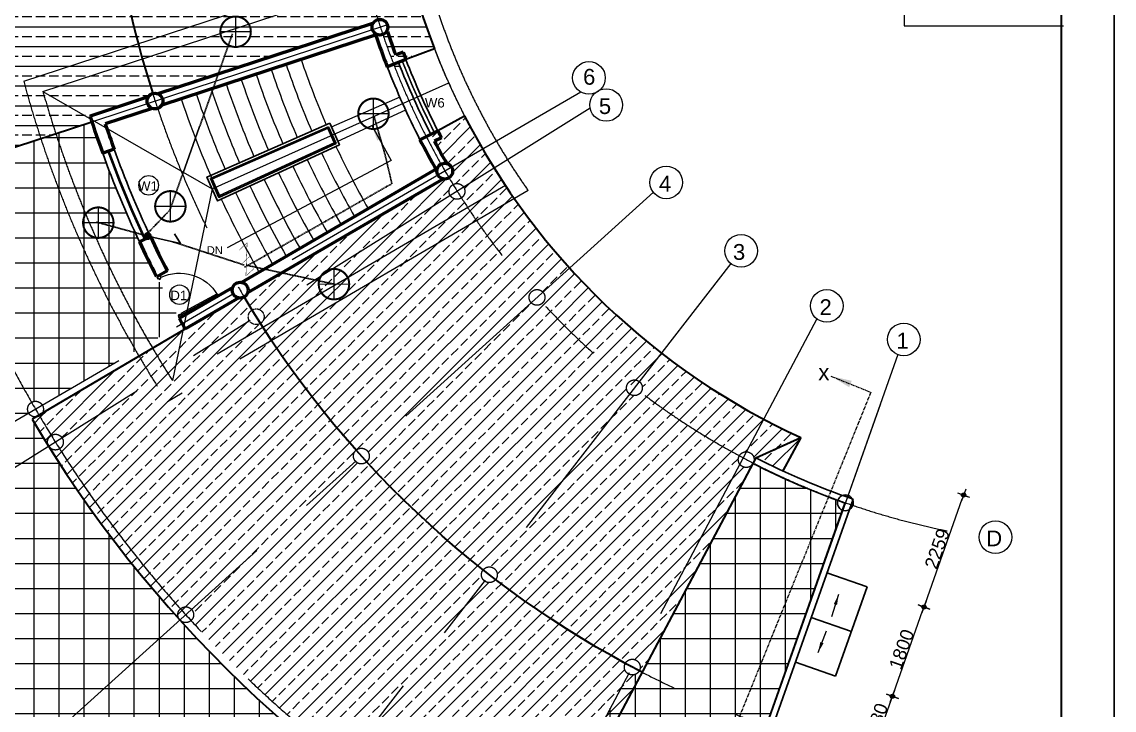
# Model space of a CAD drawing. Header units: millimetres. Extents: x -582 to 488037, y -1142837 to 903.
# Drawn here: x 435735 to 456500, y -1126622 to -1113533 of the extents above; entities that cross this region are included whole.
import ezdxf

# ---------------------------------------------------------------- set-up
doc = ezdxf.new("R2010")
doc.units = ezdxf.units.MM
doc.header["$PDMODE"] = 3
doc.linetypes.add('CENTERX2', pattern=[101.6, 63.5, -12.7, 12.7, -12.7])
doc.linetypes.add('DASHED', pattern=[19.05, 12.7, -6.35])
doc.layers.add('A New CL', color=7, linetype='CENTERX2', lineweight=13, true_color=0x18bbcd)
doc.layers.add('Pipe line', color=7, linetype='Continuous', lineweight=60, true_color=0x0070ff)
for name, color, linetype, lineweight in [('A_Wall 01', 7, 'Continuous', 53), ('COLUMN-HATCH', 1, 'Continuous', 53), ('Dim', 160, 'Continuous', 20), ('Dimension', 5, 'Continuous', 13), ('door', 62, 'Continuous', 18), ('dw', 92, 'Continuous', 15), ('ha', 252, 'Continuous', 5), ('hatch', 9, 'Continuous', 0), ('hatch2', 252, 'Continuous', 18), ('railing', 220, 'Continuous', 25), ('stair', 20, 'Continuous', 20), ('WALL2', 1, 'Continuous', 25), ('window', 210, 'Continuous', 25)]:
    doc.layers.add(name, color=color, linetype=linetype, lineweight=lineweight)
doc.layers.add('E_Electrical Layout', color=210, linetype='Continuous')
doc.styles.add('Arial', font='arial.ttf')
doc.dimstyles.new('A_ Detail', dxfattribs={"dimtxt": 250, "dimasz": 80, "dimexe": 75, "dimexo": 0, "dimgap": 4, "dimtad": 1, "dimdec": 0, "dimzin": 1, "dimdsep": 46, "dimtxsty": 'Arial', "dimblk": 'dot 2', "dimcen": 0.09375, "dimclrd": 5, "dimclre": 5, "dimclrt": 256, "dimadec": 0, "dimazin": 0, "dimtfac": 0.75, "dimtdec": 0, "dimtix": 1, "dimtmove": 1, "dimatfit": 3, "dimfxl": 75, "dimfxlon": 1, "dimtolj": 1, "dimtzin": 0, "dimlwd": 13, "dimlwe": 9, "dimarcsym": 0})
pattern_1 = [(180, (-69810, -65127.35), (-3e-14, -375), []), (180, (-69997.2, -64940.14), (-3e-14, -375), [180, -75])]
pattern_2 = [(0, (-69810, -65127.35), (0, 476.25), []), (90, (-69810, -65127.35), (-476.25, 3e-14), [])]
pattern_3 = [(45, (-69810, -65127.35), (-265.16504, 265.16504), []), (45, (-69545.25, -65127.35), (-265.16504, 265.16504), [180, -75])]

# ---------------------------------------------------------------- blocks, each defined once
blk = doc.blocks.new('A$C115C1E31')
blk.add_circle((-22, 86), 150)
blk = doc.blocks.new('dot1')
at = {"layer": 'hatch'}
h = blk.add_hatch(color=256, dxfattribs=at)
edge = h.paths.add_edge_path()
edge.add_arc((0, 0), 1, 0, 360)
for p, q in [((0, 3), (0, -3)), ((3, 0), (-3, 0))]:
    blk.add_line(p, q, dxfattribs=at)
blk.add_circle((0, 0), 1, dxfattribs=at)
blk = doc.blocks.new('dot 2')
at = {"layer": 'hatch', "xscale": 0.5, "yscale": 0.5, "zscale": 0.5}
blk.add_blockref('dot1', (0, 0), dxfattribs=at)
blk = doc.blocks.new('d1')
at = {"layer": 'door'}
for p, q in [((46, 35), (46, 819)), ((46, 819), (69, 819)), ((69, 819), (69, 35)), ((46, 35), (46, 12)), ((69, 35), (46, 35)), ((46, 12), (69, 12)), ((854, 12), (831, 12)), ((854, 35), (854, 12)), ((46, -11), (69, -11)), ((46, -11), (46, -35)), ((854, -12), (831, -12)), ((854, -12), (854, -35))]:
    blk.add_line(p, q, dxfattribs=at)
blk.add_lwpolyline([(46, -35), (0, -35), (0, 35), (46, 35)], close=True, dxfattribs=at)
for points in [[(69, -11), (69, 12)], [(831, -12), (831, 12)], [(854, 35), (900, 35), (900, -35), (854, -35)]]:
    blk.add_lwpolyline(points, dxfattribs=at)
blk.add_arc((18, -17), 837, 2.7517, 88.0714, dxfattribs=at)
blk = doc.blocks.new('*D349')
at = {"layer": 'DEFPOINTS', "color": 0, "transparency": 16777216}
for p in [(451204, -1125976), (452285, -1126358), (451461, -1127319)]:
    blk.add_point(p, dxfattribs=at)
at = {"layer": 'Dim', "color": 5, "lineweight": 13, "transparency": 16777216}
blk.add_line((451918, -1127396), (452258, -1126434), dxfattribs=at)
at = {"layer": 'Dim', "color": 5, "lineweight": 9, "transparency": 16777216}
for p, q in [((452214, -1126333), (452355, -1126383)), ((451820, -1127446), (451962, -1127496))]:
    blk.add_line(p, q, dxfattribs=at)
at = {"layer": 'Dim', "color": 5, "lineweight": 13, "transparency": 16777216, "xscale": 80, "yscale": 80, "zscale": 80}
for p, rotation in [((452285, -1126358), 70.53016339923839), ((451891, -1127471), 250.5301633992384)]:
    blk.add_blockref('dot 2', p, dxfattribs=dict(at, rotation=rotation))
at = {"layer": 'Dim', "transparency": 16777216, "insert": (451964, -1126871), "char_height": 250, "attachment_point": 5, "rotation": 70.5302, "style": 'Arial'}
blk.add_mtext('\\A1;1180', dxfattribs=at)
blk = doc.blocks.new('*D350')
at = {"layer": 'DEFPOINTS', "color": 0, "transparency": 16777216}
for p in [(451804, -1124279), (452885, -1124661), (451204, -1125976)]:
    blk.add_point(p, dxfattribs=at)
at = {"layer": 'Dim', "color": 5, "lineweight": 13, "transparency": 16777216}
blk.add_line((452311, -1126283), (452858, -1124736), dxfattribs=at)
at = {"layer": 'Dim', "color": 5, "lineweight": 9, "transparency": 16777216}
for p, q in [((452814, -1124636), (452955, -1124686)), ((452214, -1126333), (452355, -1126383))]:
    blk.add_line(p, q, dxfattribs=at)
at = {"layer": 'Dim', "color": 5, "lineweight": 13, "transparency": 16777216, "xscale": 80, "yscale": 80, "zscale": 80}
for p, rotation in [((452885, -1124661), 70.53016339923839), ((452285, -1126358), 250.5301633992384)]:
    blk.add_blockref('dot 2', p, dxfattribs=dict(at, rotation=rotation))
at = {"layer": 'Dim', "transparency": 16777216, "insert": (452460, -1125466), "char_height": 250, "attachment_point": 5, "rotation": 70.5302, "style": 'Arial'}
blk.add_mtext('\\A1;1800', dxfattribs=at)
blk = doc.blocks.new('*D351')
at = {"layer": 'DEFPOINTS', "color": 0, "transparency": 16777216}
for p in [(450541, -1121436), (453638, -1122531), (451804, -1124279)]:
    blk.add_point(p, dxfattribs=at)
at = {"layer": 'Dim', "color": 5, "lineweight": 9, "transparency": 16777216}
for p, q in [((453567, -1122506), (453708, -1122556)), ((452814, -1124636), (452955, -1124686))]:
    blk.add_line(p, q, dxfattribs=at)
at = {"layer": 'Dim', "color": 5, "lineweight": 13, "transparency": 16777216}
blk.add_line((452911, -1124586), (453611, -1122606), dxfattribs=at)
at = {"layer": 'Dim', "color": 5, "lineweight": 13, "transparency": 16777216, "xscale": 80, "yscale": 80, "zscale": 80}
for p, rotation in [((453638, -1122531), 70.53016339923839), ((452885, -1124661), 250.5301633992384)]:
    blk.add_blockref('dot 2', p, dxfattribs=dict(at, rotation=rotation))
at = {"layer": 'Dim', "transparency": 16777216, "insert": (453137, -1123552), "char_height": 250, "attachment_point": 5, "rotation": 70.5302, "style": 'Arial'}
blk.add_mtext('\\A1;2259', dxfattribs=at)
blk = doc.blocks.new('mb')
at = {"const_width": 20}
blk.add_lwpolyline([(18, 151, -0.887546), (18, -151, -1.126702), (18, 151, -0.226057)], format="xyb", dxfattribs=at)
at = {"const_width": 12.5}
for points in [[(0, -151), (0, 151)], [(-151, 0), (151, 0)]]:
    blk.add_lwpolyline(points, dxfattribs=at)
blk = doc.blocks.new('A$C08380FCA')
blk.add_blockref('mb', (162, 162))
blk = doc.blocks.new('sw2')
at = {"const_width": 3}
for points in [[(-240, 0), (-183.4, -56.6)], [(-240, 0), (0, 0)], [(-148.3, 28.3), (-91.7, -28.3)], [(-56.6, 56.6), (0, 0)]]:
    blk.add_lwpolyline(points, dxfattribs=at)
blk = doc.blocks.new('A$C1FE928F8')
blk.add_blockref('sw2', (241.1, 57.6))
blk = doc.blocks.new('A$C084274A9')
for p, q in [((49.5, 235), (0, 185.5)), ((49.5, 25), (49.5, 235))]:
    blk.add_line(p, q)
at = {"const_width": 25}
blk.add_lwpolyline([(49.5, 12.5, 1), (49.5, 37.5, 1)], format="xyb", close=True, dxfattribs=at)

msp = doc.modelspace()

# ---------------------------------------------------------------- hatches: boundary and pattern name
at = {"layer": 'ha'}
h = msp.add_hatch(dxfattribs=at)
h.set_pattern_fill('NET', color=256, scale=150, style=0)
h.set_pattern_definition(pattern_2)
h.paths.add_polyline_path([(445087, -1129871.5, -0.0419951), (441782.1, -1127728.7), (441408.1, -1128191.7), (439198.8, -1131040.3, -0.2318052), (439256.9, -1131158.8, -0.0918414), (439246.9, -1131212.6, 0.0405681), (443029.8, -1133655.5, -0.1023465), (443080.4, -1133621.9), (443695.6, -1132471.9), (443643, -1132443.1), (444099.6, -1131610.9), (444143.5, -1131634.9)])
h.paths.add_polyline_path([(438738.9, -1124907.2), (435622.5, -1127722.8, -0.1857696), (435661.2, -1127823.4, -0.136524), (435639.6, -1127900.9, 0.0415416), (439020, -1131036.6, -0.3306878), (439198.8, -1131040.3), (441772.8, -1127721.5, -0.0441293), (438738.9, -1124907.2)])
h.paths.add_polyline_path([(436246.1, -1121604.3, -0.0064161), (435933.3, -1121088.9), (436003.9, -1121047.3, -0.2828255), (435865.4, -1120973), (433747.8, -1122205.1, -0.1325033), (433768.1, -1122280.6, -0.2573774), (433698.2, -1122407.4, 0.0064089), (434045.1, -1122979)])
h.paths.add_polyline_path([(434041.6, -1116585.3, -0.4208897), (433848.8, -1116491.1), (433144.1, -1116722.6, 0.0000516), (433145.7, -1116727.4), (431525.8, -1117259.4, -0.0711207), (431531.8, -1117301.4, -0.3140656), (431433.7, -1117442.2, 0.0495676), (433547.4, -1122148.3, -0.4036464), (433747.8, -1122205.1), (435865.4, -1120973, -0.1325033), (435845.1, -1120897.6, -0.267914), (435920.1, -1120767.7, -0.049231)])
h.paths.add_polyline_path([(432857.4, -1111779.2, -0.1684765), (432812.6, -1111691.7), (432075.1, -1111771.4, 0.0523975), (433144.1, -1116722.6), (433848.8, -1116491.1, -0.0800774), (433841.2, -1116444, -0.0956408), (433852, -1116388.2, -0.0503869)])
h.paths.add_polyline_path([(438568, -1127929.1), (439628.1, -1127929.1), (439628.1, -1128159.2), (438568, -1128159.2)], flags=24)
h = msp.add_hatch(dxfattribs=at)
h.set_pattern_fill('NET', color=256, scale=150, style=0)
h.set_pattern_definition(pattern_2)
h.paths.add_polyline_path([(437066.2, -1115434.4), (434133.9, -1116397.5, -0.0789285), (434141.2, -1116444, -0.3171408), (434041.6, -1116585.3, 0.049231), (435920.1, -1120767.7, -0.4132727), (436124.7, -1120822.2), (438785.8, -1119273.9, -0.0522713)])
h = msp.add_hatch(dxfattribs=at)
h.set_pattern_fill('NET', color=256, scale=150, style=0)
h.set_pattern_definition(pattern_2)
h.paths.add_polyline_path([(432595.7, -1123890.2, 0.0440843), (435543.1, -1127794.6), (438738.9, -1124907.2, -0.0440843), (436248.3, -1121607.8)])
h = msp.add_hatch(dxfattribs=at)
h.set_pattern_fill('NET', color=256, scale=150, style=0)
h.set_pattern_definition(pattern_2)
h.paths.add_polyline_path([(447525.3, -1125899.4, 0.0322243), (449747.8, -1126871, -0.4019036), (449934.1, -1126779.2), (451334, -1122819.2, -0.3964208), (451245.9, -1122633.5, -0.0306448), (449636, -1121930.8, -0.0521969), (449618, -1121956.4)])
h.paths.add_polyline_path([(447472.6, -1125872.1, -0.4222182), (447266.8, -1125934.2), (445227.7, -1129776.5, 0.0370343), (448388.9, -1131164.9), (449838.8, -1127063.7, -0.3178439), (449738.8, -1126922.2, -0.0873925), (449747.8, -1126871, -0.0330131)])
h.paths.add_polyline_path([(448164.8, -1130737.6, -1), (447792.5, -1130737.6, -1)], flags=16)
h.paths.add_polyline_path([(447792.6, -1130616.4), (448138.5, -1130616.4), (448138.5, -1130887.1), (447792.6, -1130887.1)], flags=24)
h.paths.add_polyline_path([(447400.6, -1127498.3), (448460.7, -1127498.3), (448460.7, -1127728.4), (447400.6, -1127728.4)], flags=24)
at = {"layer": 'hatch2'}
h = msp.add_hatch(dxfattribs=at)
h.set_pattern_fill('JIS_STN_2.5', color=30, scale=150, angle=135, style=0)
h.set_pattern_definition(pattern_1)
h.paths.add_polyline_path([(434089.6, -1102060.7, -0.3955441), (433906.1, -1102152.6, 0.0492214), (432965.7, -1106639.1, -0.4051636), (433096.2, -1106802.2), (437274.4, -1107229.3, -0.0678652), (437284.2, -1107189.9)])
h.paths.add_polyline_path([(433906.1, -1102152.6, -0.3319152), (433798.8, -1102008.9, -0.080775), (433806.6, -1101961.3), (433268.7, -1101788.2, 0.0524558), (432235.6, -1106714.2), (432797.7, -1106771.7, -0.4193442), (432965.7, -1106639.1, -0.0492214)])
h.paths.add_polyline_path([(432935.2, -1106937.5, -0.4233459), (432797.7, -1106771.7), (432235.6, -1106714.2, 0.0512578), (432238.2, -1111633.1), (432834.7, -1111568.6, 0.000201), (432836.6, -1111587.3, -0.2281493), (432948.8, -1111521.4, -0.049221)])
h.paths.add_polyline_path([(433096.2, -1106802.2, -0.4090777), (432935.2, -1106937.5, 0.049221), (432948.8, -1111521.4, -0.4062062), (433110.3, -1111654.4), (437285.9, -1111202.8, -0.4208385), (437422.7, -1111037.5, -0.0484535), (437411.9, -1107395.1, -0.4232557), (437274.4, -1107229.3)])
h.paths.add_polyline_path([(433110.3, -1111654.4, -0.4075318), (432981.1, -1111819.6, 0.0492209), (433948, -1116300.4, -0.4075584), (434133.9, -1116397.5), (437066.2, -1115434.4, -0.001425), (437030.7, -1115325), (438138.9, -1114961.1, -0.1834974), (438223.3, -1114896.2, -0.0006944), (438207.5, -1114846.3, -0.0484794), (437454.8, -1111335.7, -0.4220149), (437285.9, -1111202.8)])
h = msp.add_hatch(dxfattribs=at)
h.set_pattern_fill('JIS_STN_2.5', color=30, scale=150, angle=135, style=0)
h.set_pattern_definition(pattern_1)
h.paths.add_polyline_path([(443551, -1104347.4), (442664.4, -1104787.6, -0.0407172), (442659.1, -1104811.4), (443313.9, -1105022.2, -0.0132439)])
h.paths.add_polyline_path([(443313.9, -1105022.2), (442659.1, -1104811.4, -0.1701488), (442600, -1104891.1, 0.049189), (442027.4, -1107623.6, -0.1405769), (442050.2, -1107703.1, -0.0237818), (442049.5, -1107717.4), (442734.1, -1107787.4, -0.052449)])
h.paths.add_polyline_path([(442600, -1104891.1, -0.2153139), (442478.4, -1104912.2, 0.0471845), (441925, -1107555.2, -0.2147752), (442027.4, -1107623.6, -0.049189)])
h.paths.add_polyline_path([(442478.4, -1104912.2, -0.064904), (442442.4, -1104897.8), (437665.5, -1107269.2), (441751.1, -1107686.9, -0.4310928), (441925, -1107555.2, -0.0471845)])
h.paths.add_polyline_path([(441894.6, -1107853, -0.4352235), (441751.1, -1107686.9), (437665.5, -1107269.2), (437549.6, -1107326.7, -0.2549839), (437423.5, -1107395.5, 0.0491793), (437423, -1111037.5, -0.4055751), (437584.2, -1111170.5), (441759.8, -1110718.9, -0.4332588), (441902.9, -1110553.2, -0.0471836)])
h.paths.add_polyline_path([(441935.1, -1110850.8, -0.4346574), (441759.8, -1110718.9), (437584.2, -1111170.5, -0.4076057), (437454.9, -1111335.7, 0.0477573), (438207.5, -1114846.3, 0.0007048), (438223.4, -1114896.1, -0.1703679), (438322.6, -1114900.7), (442414.2, -1113556.9, -0.1943203), (442504.7, -1113490.3, -0.0471833)])
h.paths.add_polyline_path([(442742.4, -1110612.6), (442058.1, -1110686.7, -0.0275134), (442059, -1110703.1, -0.3639102), (441935.1, -1110850.8, 0.0471833), (442504.7, -1113490.3, -0.4895897), (442691.8, -1113635.6, -0.3056658), (442598.1, -1113774.7, 0.0129772), (442855.8, -1114472.8), (442955.3, -1114433.1, -0.0030163), (442892.6, -1114273.3), (443579.5, -1114047.8, -0.0657387)])
h.paths.add_polyline_path([(442734.1, -1107787.4), (442049.5, -1107717.4, -0.1683476), (442008.7, -1107806.7, 0.0491971), (442017, -1110599, -0.1656887), (442058.1, -1110686.7), (442742.4, -1110612.6, -0.052449)])
h = msp.add_hatch(dxfattribs=at)
h.set_pattern_fill('JIS_STN_2.5', color=30, scale=150, style=0)
h.set_pattern_definition(pattern_3)
h.paths.add_polyline_path([(444152.7, -1115324.1), (443528, -1115687.6, 0.010851), (443823.1, -1116229.8, -0.1797767), (443903.9, -1116296.1), (444495.9, -1115951.6, -0.0132439)])
h = msp.add_hatch(dxfattribs=at)
h.set_pattern_fill('JIS_STN_2.5', color=30, scale=150, style=0)
h.set_pattern_definition(pattern_3)
h.paths.add_polyline_path([(444495.9, -1115951.6), (443903.9, -1116296.1, -0.1325033), (443924.2, -1116371.6, -0.2554861), (443855.2, -1116497.8, 0.0026173), (443932.7, -1116626.4, -0.4016238), (444133.8, -1116677.5), (444714.8, -1116314.6, -0.0078464)])
h.paths.add_polyline_path([(444714.8, -1116314.6), (444133.8, -1116677.5, -0.1404943), (444156.6, -1116756.9, -0.2472521), (444091.4, -1116880.6, 0.0388772), (445432.4, -1118658, -0.4024438), (445639.7, -1118672.7), (446148, -1118213.4, -0.0441291)])
h.paths.add_polyline_path([(446148, -1118213.4), (445639.7, -1118672.7, -0.1857754), (445678.4, -1118773.2, -0.2017002), (445633.3, -1118880.4, 0.0414959), (447383.2, -1120487.5), (447892.1, -1119831.4, -0.0441291)])
h.paths.add_polyline_path([(447892.1, -1119831.4), (447472.3, -1120372.7, -0.2318052), (447530.4, -1120491.2, -0.1572147), (447502.1, -1120578.8, 0.0388793), (449374.6, -1121783.6, -0.2799493), (449510.5, -1121707.6), (449838.7, -1121089.3, -0.0429858)])
h.paths.add_polyline_path([(450541.4, -1121436.4, -0.0145126), (449838.7, -1121089.3), (449510.5, -1121707.6, -0.4037458), (449655.2, -1121857.5, -0.064123), (449650.3, -1121895.5), (449688.7, -1121823)])
h.paths.add_polyline_path([(445417.1, -1118873.8, -0.1857754), (445378.4, -1118773.2, -0.2226803), (445432.4, -1118658, -0.0388772), (444091.4, -1116880.6, -0.4268384), (443879.4, -1116836.4), (440317.2, -1119061.4, -0.1404971), (440339.9, -1119140.9, -0.2575038), (440270, -1119267.7, 0.0401432), (442089.3, -1121678.1, -0.4126831), (442300.6, -1121689.4)])
h.paths.add_polyline_path([(447288.5, -1120609.7, -0.2318052), (447230.4, -1120491.2, -0.1758046), (447265.3, -1120395, -0.0388781), (445633.3, -1118880.4, -0.425964), (445417.1, -1118873.8), (442300.6, -1121689.4, -0.1857754), (442339.3, -1121790, -0.2107232), (442290.5, -1121900.7, 0.0401429), (444504.6, -1123954.4, -0.4123453), (444714.5, -1123928.5)])
h.paths.add_polyline_path([(449384, -1121946, -0.1590275), (449355.2, -1121857.5, -0.1294205), (449374.6, -1121783.6, -0.0388793), (447502.1, -1120578.8, -0.4247722), (447288.5, -1120609.7), (444714.5, -1123928.5, -0.2318052), (444772.6, -1124047.1, -0.1647584), (444741.7, -1124138.2, 0.0390217), (447207.6, -1125731.5, -0.4074846), (447407.9, -1125669.5)])
h.paths.add_polyline_path([(449618, -1121956.4, -0.4803036), (449384, -1121946), (447407.9, -1125669.5, -0.2813892), (447489.5, -1125803, -0.1202526), (447472.6, -1125872.1, 0.000788), (447525.3, -1125899.4)])
h = msp.add_hatch(dxfattribs=at)
h.set_pattern_fill('JIS_STN_2.5', color=30, scale=150, style=0)
h.set_pattern_definition(pattern_3)
h.paths.add_polyline_path([(440025.7, -1118685.5, -0.1749942), (439960.6, -1118763.9, 0.0038649), (440111, -1119013.3, -0.4128928), (440317.1, -1119061.4), (443879.3, -1116836.3, -0.1404206), (443856.6, -1116756.9, -0.2702148), (443932.7, -1116626.4, -0.0026173), (443855.2, -1116497.8, -0.1872626), (443748.8, -1116519.4)])
h = msp.add_hatch(dxfattribs=at)
h.set_pattern_fill('JIS_STN_2.5', color=30, scale=150, style=0)
h.set_pattern_definition(pattern_3)
h.paths.add_polyline_path([(440062.7, -1119220.3, -0.1404915), (440039.9, -1119140.9, -0.2598066), (440111, -1119013.3, -0.0038649), (439960.6, -1118763.9, -0.1771701), (439859.2, -1118782.4), (438843.7, -1119373.2), (436062.5, -1121012.8, 0.0048093), (436294.2, -1121397.3, -0.4132736), (436500.5, -1121445.3)], flags=17)
h.paths.add_polyline_path([(440270, -1119267.7, -0.5904524), (440039.9, -1119140.9, -0.2598066), (440111, -1119013.3, -0.0038649), (439960.6, -1118763.9, -0.1771701), (439859.2, -1118782.4), (438843.7, -1119373.2), (435933.3, -1121088.9, 0.0505596), (438738.9, -1124907.2), (442078, -1121890.5, -0.1857754), (442039.3, -1121790, -0.2134819), (442089.3, -1121678.1, -0.0401432)])
h.paths.add_polyline_path([(436523.3, -1121524.8, -1), (436223.3, -1121524.8, -1)], flags=16)
h.paths.add_polyline_path([(444530.6, -1124165.6, -0.2318052), (444472.6, -1124047.1, -0.1680688), (444504.6, -1123954.4, -0.0401429), (442290.5, -1121900.7, -0.415776), (442078, -1121890.5), (438961.5, -1124706.1, -0.1857754), (439000.2, -1124806.7, -0.2112755), (438951.2, -1124917.7, 0.0409099), (441746.5, -1127510.6, -0.4132733), (441956.6, -1127484.4)])
h.paths.add_polyline_path([(447267.3, -1125934.4, -0.2736834), (447189.5, -1125803, -0.1248017), (447207.6, -1125731.5, -0.0390217), (444741.7, -1124138.2, -0.4161191), (444530.6, -1124165.6), (441956.6, -1127484.4, -0.2318052), (442014.7, -1127603, -0.1656023), (441983.5, -1127694.5, 0.0401359), (445126.9, -1129722.7, -0.1765189), (445203.3, -1129654), (445228.5, -1129606.9, 0.000854), (445298.4, -1129644.2)])
h.paths.add_polyline_path([(441983.5, -1127694.5, -0.3922377), (441782.4, -1127728.4), (441782.1, -1127728.7, 0.0419951), (445087, -1129871.5), (445112.4, -1129823.9, -0.0515163), (445109.3, -1129793.2, -0.1230066), (445126.9, -1129722.7, -0.0401359)])
h.paths.add_polyline_path([(447525.3, -1125899.4, -0.000788), (447472.6, -1125872.1, -0.4211186), (447267.3, -1125934.4), (445298.4, -1129644.2, 0.0022803), (445485.7, -1129742.5)])
h.paths.add_polyline_path([(438568, -1127929.1), (439628.1, -1127929.1), (439628.1, -1128159.2), (438568, -1128159.2)], flags=9)
h = msp.add_hatch(dxfattribs=at)
h.set_pattern_fill('JIS_STN_2.5', color=30, scale=150, style=0)
h.set_pattern_definition(pattern_3)
h.paths.add_polyline_path([(439960.6, -1118763.9, -0.1771701), (439859.2, -1118782.4), (438843.7, -1119373.2), (436121.8, -1120977.8, -0.1196948), (436070.9, -1121027, 0.0046321), (436294.2, -1121397.3, -0.413227), (436500.5, -1121445.3), (440062.7, -1119220.3, -0.1404349), (440039.9, -1119140.9, -0.2598066), (440111, -1119013.3, -0.0038649)])
h = msp.add_hatch(dxfattribs=at)
h.set_pattern_fill('JIS_STN_2.5', color=30, scale=150, style=0)
h.set_pattern_definition(pattern_3)
h.paths.add_polyline_path([(449688.7, -1121823, 0.0100162), (450201.1, -1122072.4), (450541.4, -1121436.4)])
h = msp.add_hatch(dxfattribs=at)
h.set_pattern_fill('AR-RSHKE', color=30, scale=1.5, style=0)
h.set_pattern_definition([(0, (-69810, -65127.35), (971.55, 457.2), [228.6, -190.5, 266.7, -114.3, 342.9, -152.4]), (0, (-69581.4, -65108.3), (971.55, 457.2), [190.5, -723.9, 152.4, -228.6]), (0, (-69124.2, -65155.92), (971.55, 457.2), [114.3, -1181.1]), (90, (-69810, -65127.35), (-323.85, 457.2), [438.15, -1390.65]), (90, (-69581.4, -65127.35), (-323.85, 457.2), [428.625, -1400.175]), (90, (-69390.9, -65127.35), (-323.85, 457.2), [400.05, -1428.75]), (90, (-69124.2, -65155.92), (-323.85, 457.2), [438.15, -1390.65]), (90, (-69009.9, -65155.92), (-323.85, 457.2), [438.15, -1390.65]), (90, (-68667, -65127.35), (-323.85, 457.2), [419.1, -1409.7])])
h.paths.add_polyline_path([(431507.4, -1124564.1), (430529.8, -1124331.7, 0.0060012), (430901.3, -1124942.7)])
h.paths.add_polyline_path([(433149.5, -1124954.5), (431507.4, -1124564.1), (430901.3, -1124942.7, 0.0441315), (434063.3, -1129131.5), (435399.9, -1127924, -0.1857813), (435361.2, -1127823.4, -0.0749685), (435367.8, -1127779.2, -0.0321979)])
h.paths.add_polyline_path([(435540.7, -1127970.5, -0.2644219), (435399.9, -1127924), (434063.3, -1129131.5, 0.0441309), (437911.2, -1132700.4), (439014.9, -1131277.4, -0.2318052), (438956.9, -1131158.8, -0.0307375), (438958, -1131140.4, -0.0418162)])
h.paths.add_polyline_path([(442049.8, -1133243.3, -0.0312123), (439161.7, -1131298.4, -0.2644279), (439014.9, -1131277.4), (437911.2, -1132700.4, 0.0429746), (442204.2, -1135474.5), (442546.1, -1134830.1)])
h.paths.add_polyline_path([(442546.1, -1134830.1), (442204.2, -1135474.5, 0.0061157), (442852, -1135808.1)])

# ---------------------------------------------------------------- linework, layer by layer
msp.add_circle((451388.7, -1122679.6), 150)
at = {"layer": 'A New CL', "ltscale": 100}
for p, q in [((442684.5, -1113589.1), (428008.8, -1118409.3)), ((446359.5, -1114867.4), (429176.3, -1124864.9)), ((446538.6, -1115175.3), (429698.2, -1125694.1)), ((447743.8, -1116771.6), (432938.1, -1130148.1)), ((449212.3, -1118129.1), (436878.4, -1134032.1)), ((450849.8, -1119182.3), (441370.9, -1137044.3)), ((452385.5, -1119860.1), (445903.8, -1138194.5)), ((452055.3, -1120793.9), (445903.8, -1138194.5))]:
    msp.add_line(p, q, dxfattribs=at)
at = {"layer": 'A New CL', "color": 5, "ltscale": 100}
for p, q in [((436135.5, -1114858.9), (439355.3, -1116710.2)), ((439355.3, -1116710.2), (443849.5, -1114694.4)), ((439355.3, -1116710.2), (438597.2, -1120354.3))]:
    msp.add_line(p, q, dxfattribs=at)
at = {"layer": 'A New CL', "color": 30}
msp.add_line((451874.8, -1120576.9), (444073.7, -1139821.4), dxfattribs=at)
at = {"layer": 'A New CL', "color": 5, "ltscale": 100}
for points in [[(438500.8, -1120758.5, -0.0792665), (435770.1, -1114663), (443321.1, -1112185.6, 0.0972619), (445360.1, -1116741.1)], [(438597.2, -1120354.3, -0.0724143), (436135.5, -1114858.9), (443106.5, -1112571.7, 0.0848142), (444930.1, -1116645.2)]]:
    msp.add_lwpolyline(points, format="xyb", close=True, dxfattribs=at)
at = {"layer": 'A New CL', "ltscale": 100}
for centre in [(444006.6, -1116756.9), (445528.4, -1118773.2), (447380.4, -1120491.2), (435995.1, -1120897.6), (436373.3, -1121524.8), (442189.3, -1121790), (449505.2, -1121857.5), (444622.6, -1124047.1), (438850.2, -1124806.7), (447339.5, -1125803)]:
    msp.add_circle(centre, 150, dxfattribs=at)
at = {"layer": 'A New CL'}
msp.add_circle((440189.9, -1119140.9), 150, dxfattribs=at)
at = {"layer": 'A New CL', "ltscale": 100}
for centre, radius, start, end in [((456168, -1109160.6), 23338.9, 157.6902, 257.35192), ((456168, -1109160.6), 27838.9, 162.15399, 252.25408), ((456166.7, -1109160.6), 18837.7, 155.89061, 250.53597), ((456173.9, -1109159.3), 14338.9, 151.97881, 261.00539)]:
    msp.add_arc(centre, radius, start, end, dxfattribs=at)
at = {"layer": 'A_Wall 01'}
for p, q in [((442400.4, -1113561.4), (438322.6, -1114900.7)), ((442470.2, -1113780.6), (438393.6, -1115119.5)), ((443034.8, -1114247.3), (442681.1, -1114388.4)), ((442981.4, -1114107.1), (442842, -1114162.7)), ((438138.9, -1114961.1), (437030.7, -1115325)), ((438211.4, -1115179.3), (437320.8, -1115471.8)), ((443643.8, -1115603.8), (443304, -1115774)), ((443713.1, -1115736.9), (443578.9, -1115804)), ((437488.4, -1115952.8), (437272.1, -1116031.3)), ((443633.1, -1116320.6), (439910, -1118486.8)), ((443748.8, -1116519.4), (440025.7, -1118685.5)), ((438177.8, -1117615.6), (437969.5, -1117713.2)), ((438497.7, -1118267.2), (438298.7, -1118383)), ((439743.6, -1118583.6), (438728.4, -1119174.3)), ((439859.2, -1118782.4), (438843.7, -1119373.2))]:
    msp.add_line(p, q, dxfattribs=at)
for centre, radius, start, end in [((456160.6, -1109169.3), 14453.9, 198.64366, 201.16587), ((456160.6, -1109169.3), 14223.9, 198.64366, 200.55196), ((456160.6, -1109169.3), 14073.9, 200.53908, 201.15626), ((456239.2, -1109152.4), 20175.9, 197.81481, 199.93446), ((456239.2, -1109152.4), 19945.9, 198.47127, 199.93446), ((456160.6, -1109169.3), 14073.9, 207.19992, 207.8171), ((456160.6, -1109169.3), 14453.9, 207.1903, 209.80527), ((456160.6, -1109169.3), 14223.9, 207.80422, 209.73569), ((456239.2, -1109152.4), 20175.9, 205.10682, 207.19224), ((456239.2, -1109152.4), 19945.9, 205.10682, 207.19224), ((456239.2, -1109152.4), 20175.9, 209.78362, 210.43678)]:
    msp.add_arc(centre, radius, start, end, dxfattribs=at)
at = {"layer": 'DEFPOINTS'}
msp.add_lwpolyline([(424800, -1142837.3), (456500, -1142837.3), (456500, -1098837.3), (424800, -1098837.3)], close=True, dxfattribs=at)
at = {"layer": 'Dim'}
msp.add_arc((455750.8, -1109350.3), 13046.1, 201.1048, 207.25148, dxfattribs=at)
at = {"layer": 'Dimension'}
for centre, radius in [((446516.5, -1114599.8), 310.3), ((446842.8, -1115113.9), 310.3), ((447985.5, -1116585.8), 310.3), ((438145.7, -1116641.6), 186.2), ((449407.2, -1117887.6), 310.3), ((438731.7, -1118721.2), 186.2), ((451037.1, -1118935), 310.3), ((452500.3, -1119571.8), 310.3), ((454242.2, -1123331.9), 310.3)]:
    msp.add_circle(centre, radius, dxfattribs=at)
at = {"layer": 'dw', "lineweight": 20}
for p, q in [((452510, -1099837.3), (452510, -1113607.3)), ((452510, -1113607.3), (455540, -1113607.3))]:
    msp.add_line(p, q, dxfattribs=at)
at = {"layer": 'dw', "lineweight": 30}
msp.add_lwpolyline([(425800, -1140837.3), (455500, -1140837.3), (455500, -1099837.3), (425800, -1099837.3)], close=True, dxfattribs=at)
at = {"layer": 'E_Electrical Layout', "linetype": 'DASHED'}
for p, q in [((438550, -1117110), (439740, -1113760)), ((442640, -1116060), (442430, -1115330)), ((442770, -1116610), (442640, -1116060)), ((439970, -1118200), (442770, -1116610)), ((438120, -1117560), (438550, -1117110)), ((438140, -1117610), (437150, -1117340)), ((438590, -1117710), (439970, -1118160)), ((440000, -1118160), (441670, -1118520))]:
    msp.add_line(p, q, dxfattribs=at)
at = {"layer": 'railing', "lineweight": 30}
for p, q in [((443579.5, -1114047.8), (443034.8, -1114247.3)), ((433882, -1116480.2), (437066.2, -1115434.4)), ((444152.7, -1115324.1), (443643.1, -1115602.4)), ((438843.7, -1119373.2), (435933.3, -1121088.9)), ((449688.7, -1121823), (450541.4, -1121436.4)), ((450541.4, -1121436.4), (450201.1, -1122072.4)), ((449688.7, -1121823), (445485.7, -1129742.5))]:
    msp.add_line(p, q, dxfattribs=at)
at = {"layer": 'railing'}
for p, q in [((451382.3, -1122682.6), (448434.2, -1131021.9)), ((451535.6, -1122609), (448547.3, -1131061.9)), ((451804.3, -1124279.2), (451040.6, -1124009.2)), ((451804.3, -1124279.2), (451204.3, -1125976.2)), ((451504.3, -1125127.7), (450740.6, -1124857.7)), ((451204.3, -1125976.2), (450440.7, -1125706.2))]:
    msp.add_line(p, q, dxfattribs=at)
at = {"layer": 'railing', "lineweight": 30}
for points in [[(437411.9, -1107394.4, 0.1011394), (438223.4, -1114896.1, 0.2878378)], [(447525.3, -1125899.4, -0.1407414), (439960.6, -1118763.9, 0.5752984)]]:
    msp.add_lwpolyline(points, format="xyb", dxfattribs=at)
at = {"layer": 'railing'}
for points in [[(441589.4, -1115460.9), (439253.5, -1116483.7), (439457, -1116936.7), (441773.2, -1115870.1)], [(441564.1, -1115526.5), (439319.8, -1116509.3), (439481.9, -1116870.1), (441707.3, -1115845.4)]]:
    msp.add_lwpolyline(points, close=True, dxfattribs=at)
at = {"layer": 'railing', "lineweight": 30}
for radius, start, end in [(13503.9, 159.11878, 201.21727), (13503.9, 207.15687, 245.37574), (23488.9, 210.51929, 241.85168)]:
    msp.add_arc((456168, -1109160.6), radius, start, end, dxfattribs=at)
at = {"layer": 'railing'}
for centre, radius, start, end in [((456168, -1109160.6), 14343.9, 242.90168, 250.51042), ((456168, -1109160.6), 14223.9, 242.90168, 250.99364), ((456168, -1109160.6), 27915.9, 211.75367, 241.8238), ((456168, -1109160.6), 27795.9, 212.00001, 241.8238), ((456165.6, -1109159.9), 29788.9, 210.61791, 243.45301)]:
    msp.add_arc(centre, radius, start, end, dxfattribs=at)
at = {"layer": 'stair'}
for p, q in [((441620.1, -1115529.3), (442925.5, -1114957.7)), ((441742.5, -1115801.6), (443036.8, -1115205.6)), ((441551.4, -1115559.4), (439353, -1116522.1)), ((441551.4, -1115559.4), (441574.3, -1115549.3)), ((441674.3, -1115833), (439494.4, -1116836.9)), ((441674.3, -1115833), (441697.1, -1115822.6))]:
    msp.add_line(p, q, dxfattribs=at)
msp.add_lwpolyline([(441551.4, -1115559.4), (439353, -1116522.1), (439494.4, -1116836.9), (441674.3, -1115833), (441551.4, -1115559.4)], dxfattribs=at)
for radius, start, end in [(15953.9, 198.59549, 203.37916), (16553.9, 198.59549, 203.38893), (16253.9, 198.59549, 203.38414), (17153.9, 198.59549, 203.39801), (16853.9, 198.59549, 203.39355), (17753.9, 198.59549, 203.40647), (17453.9, 198.59549, 203.40231), (18353.9, 198.59549, 204.80396), (18053.9, 198.59549, 203.41049), (16253.9, 203.56039, 203.64852), (15953.9, 203.55873, 204.8157), (16853.9, 203.56353, 203.64852), (16553.9, 203.56199, 203.64852), (15953.9, 204.99527, 209.77891), (17153.9, 203.56501, 203.64852), (16553.9, 204.72592, 204.81245), (16253.9, 204.72592, 204.81405), (16253.9, 204.9903, 209.77891), (17753.9, 203.56783, 203.64852), (17453.9, 203.56645, 203.64852), (16853.9, 204.72592, 204.81091), (16853.9, 204.98089, 209.77891), (16553.9, 204.98551, 209.77891), (18053.9, 203.56918, 203.64852), (17453.9, 204.72592, 204.80799), (17453.9, 204.97212, 209.77891), (17153.9, 204.72592, 204.80942), (17153.9, 204.97643, 209.77891), (17753.9, 204.96796, 209.77891), (18353.9, 204.96005, 209.77891), (18053.9, 204.96394, 209.77891)]:
    msp.add_arc((456165.6, -1109159.9), radius, start, end, dxfattribs=at)
at = {"layer": 'window'}
for points, const_width in [([(442965.4, -1114275.8, 0.0263766), (443576.4, -1115636.7)], 30), ([(437380.3, -1115992.1, 0.0225725), (438073.7, -1117664.4)], 50)]:
    msp.add_lwpolyline(points, format="xyb", dxfattribs=dict(at, const_width=const_width))
for centre, radius, start, end in [((456160.6, -1109169.3), 14453.9, 201.16587, 207.1903), ((456160.6, -1109169.3), 14223.9, 201.15626, 207.19992), ((456160.6, -1109169.3), 14073.9, 201.15626, 207.19992), ((456239.2, -1109152.4), 20175.9, 199.93446, 205.10682), ((456239.2, -1109152.4), 19945.9, 199.93446, 205.10682)]:
    msp.add_arc(centre, radius, start, end, dxfattribs=at)

# ---------------------------------------------------------------- block references
at = {"layer": 'COLUMN-HATCH', "rotation": 358.2021055428585}
for p in [(442561.4, -1113722.1), (438286.1, -1115126.3)]:
    msp.add_blockref('A$C115C1E31', p, dxfattribs=at)
at = {"layer": 'COLUMN-HATCH'}
for p in [(443796.4, -1116457.3), (439906.9, -1118720.4)]:
    msp.add_blockref('A$C115C1E31', p, dxfattribs=at)
at = {"layer": 'E_Electrical Layout', "xscale": 1.905, "yscale": 1.905, "zscale": 1.905}
for p in [(439490, -1114029.8), (442110, -1115589.8), (438250, -1117349.8), (436880, -1117659.8), (441360, -1118829.8)]:
    msp.add_blockref('A$C08380FCA', p, dxfattribs=at)
at = {"layer": 'E_Electrical Layout'}
for name, p, xscale, yscale, zscale, rotation in [('A$C084274A9', (438086.3, -1117442.3), 3.047999999999999, 3.047999999999999, 3.047999999999999, 257.3336559356856), ('A$C1FE928F8', (439865.4, -1117725.2), 2.6416, 2.6416, 2.6416, 267.9299693469588)]:
    msp.add_blockref(name, p, dxfattribs=dict(at, xscale=xscale, yscale=yscale, zscale=zscale, rotation=rotation))
at = {"layer": 'WALL2', "xscale": -1, "rotation": 298.509601486263}
msp.add_blockref('d1', (438758.6, -1119157.5), dxfattribs=at)

# ---------------------------------------------------------------- texts
at = {"layer": 'Pipe line', "color": 5, "attachment_point": 5, "style": 'Arial'}
for s, insert, char_height in [('6', (446520.4, -1114580.2), 300), ('W6', (443586, -1115072.4), 180), ('5', (446820.8, -1115137.4), 300), ('4', (447963.5, -1116609.3), 300), ('W1', (438132.5, -1116655.7), 180), ('3', (449370.2, -1117910.4), 300), ('DN', (439403.3, -1117875.4), 150), ('D1', (438718.6, -1118735.4), 180), ('2', (451015.2, -1118958.5), 300), ('1', (452478.3, -1119595.4), 300), ('x', (450981.2, -1120197.1), 300), ('D', (454220.2, -1123355.4), 300)]:
    msp.add_mtext(s, dxfattribs=dict(at, insert=insert, char_height=char_height))

# ---------------------------------------------------------------- dimensions: what is measured, and where the dimension line sits
at = {"layer": 'Dim'}
for base, p1, p2, picture, middle in [((453637.6, -1122531), (451804.3, -1124279.2), (450541.4, -1121436.4), '*D351', (453137, -1123552.1)), ((452884.6, -1124661.1), (451204.3, -1125976.2), (451804.3, -1124279.2), '*D350', (452460.5, -1125465.7)), ((452284.6, -1126358.1), (451461.4, -1127319.1), (451204.3, -1125976.2), '*D349', (451963.8, -1126870.7))]:
    dim = msp.add_linear_dim(base=base, p1=p1, p2=p2, angle=250.53016, dimstyle='A_ Detail', dxfattribs=at)
    dim.commit()
    dim.dimension.update_dxf_attribs({"geometry": picture, "text_midpoint": middle})

# ---------------------------------------------------------------- leaders
at = {"layer": 'A New CL', "color": 30}
msp.add_leader([(451116.7, -1120269.6), (451875.8, -1120577.3)], dimstyle='A_ Detail', override={"dimasz": 400, "dimgap": 4, "dimtad": 0, "dimfxlon": 1, "dimarcsym": 1}, dxfattribs=at)
at = {"layer": 'dw'}
for points in [[(451261.6, -1124421.7), (451128.2, -1124845.6)], [(450871.8, -1125524.2), (451034.5, -1125110.7)]]:
    msp.add_leader(points, dimstyle='A_ Detail', override={"dimasz": 200, "dimgap": 4, "dimtad": 0, "dimfxlon": 1, "dimarcsym": 1}, dxfattribs=at)
at = {"layer": 'railing'}
msp.add_leader([(442389.6, -1115503.6), (442755.1, -1116166.6), (439636.8, -1117831.5)], dimstyle='A_ Detail', override={"dimasz": 300, "dimtad": 0, "dimfxl": 550, "dimfxlon": 1, "dimarcsym": 1}, dxfattribs=at)

doc.saveas('drawing.dxf')
